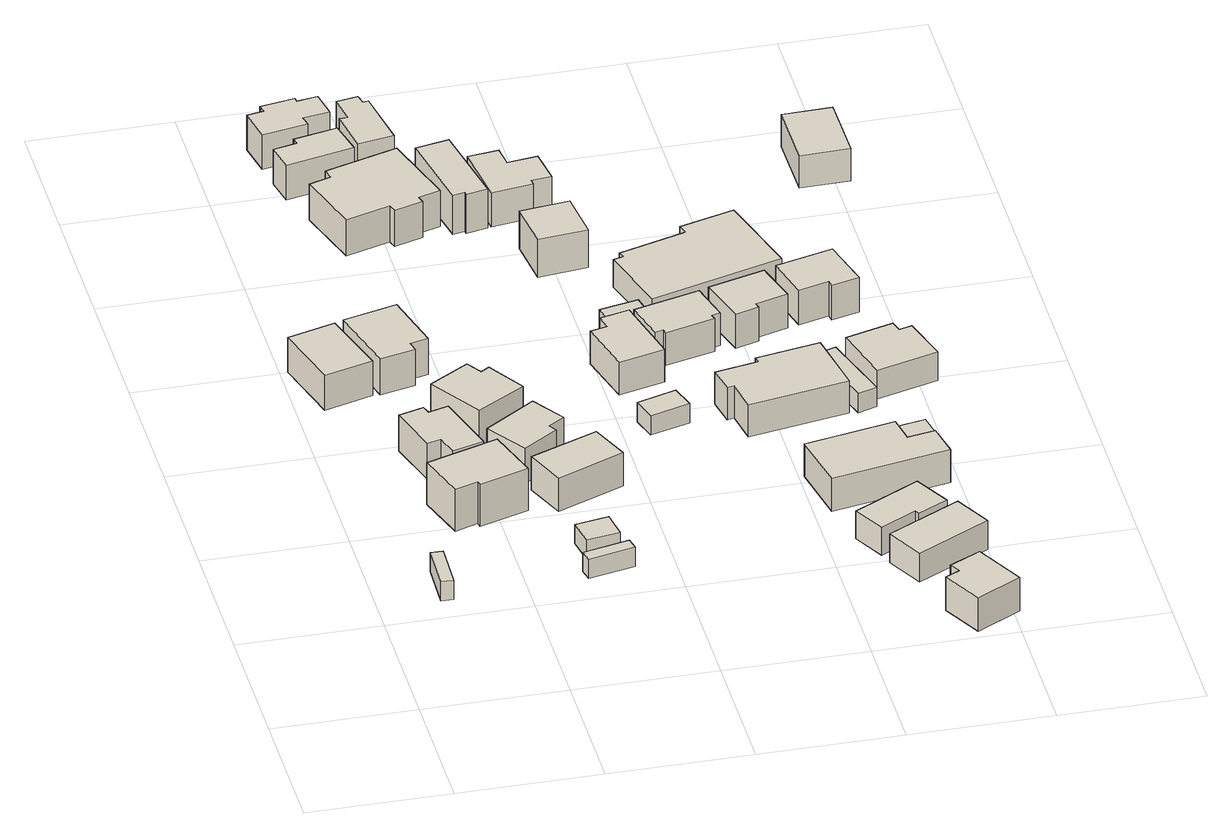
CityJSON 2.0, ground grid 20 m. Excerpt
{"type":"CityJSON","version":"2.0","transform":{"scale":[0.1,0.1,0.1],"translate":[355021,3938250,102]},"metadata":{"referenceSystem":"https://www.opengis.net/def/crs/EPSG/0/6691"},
"CityObjects":{
"building1":{"type":"Building","attributes":{"BuildingIDAttribute.prefecture":"14","BuildingIDAttribute.city":"14152","BuildingDetailAttribute.surveyYear":2015},"geometry":[{"type":"Solid","lod":"1","boundaries":[[[[0,1,2,3]],[[2,4,5,3]],[[1,6,4,2]],[[0,7,6,1]],[[3,5,7,0]],[[4,6,7,5]]]]}]},
"building2":{"type":"Building","attributes":{"usage":"411","measuredHeight":6.5,"storeysAboveGround":2,"BuildingIDAttribute.prefecture":"14","BuildingIDAttribute.city":"14152","BuildingDetailAttribute.totalFloorArea":106.95,"BuildingDetailAttribute.buildingFootprintArea":53.48,"BuildingDetailAttribute.buildingStructureType":"601","BuildingDetailAttribute.buildingStructureOrgType":"1","BuildingDetailAttribute.orgUsage":"10","BuildingDetailAttribute.surveyYear":2015},"geometry":[{"type":"Solid","lod":"1","boundaries":[[[[8,9,10,11]],[[10,12,13,11]],[[9,14,12,10]],[[8,15,14,9]],[[11,13,15,8]],[[12,14,15,13]]]]}]},
"building3":{"type":"Building","attributes":{"usage":"411","measuredHeight":7.6,"storeysAboveGround":2,"BuildingIDAttribute.prefecture":"14","BuildingIDAttribute.city":"14152","BuildingDetailAttribute.totalFloorArea":140.53,"BuildingDetailAttribute.buildingFootprintArea":70.26,"BuildingDetailAttribute.buildingStructureType":"601","BuildingDetailAttribute.buildingStructureOrgType":"1","BuildingDetailAttribute.orgUsage":"10","BuildingDetailAttribute.surveyYear":2015,"BuildingRiverFloodingRiskAttribute.description":"6","BuildingRiverFloodingRiskAttribute.rankOrg":"2","BuildingRiverFloodingRiskAttribute.depth":0.697,"BuildingRiverFloodingRiskAttribute.adminType":"2","BuildingRiverFloodingRiskAttribute.scale":"2"},"geometry":[{"type":"Solid","lod":"1","boundaries":[[[[16,17,18,19,20,21]],[[20,22,23,21]],[[19,24,22,20]],[[18,25,24,19]],[[17,26,25,18]],[[16,27,26,17]],[[21,23,27,16]],[[22,24,25,26,27,23]]]]}]},
"building4":{"type":"Building","attributes":{"usage":"411","measuredHeight":6.2,"storeysAboveGround":2,"BuildingIDAttribute.prefecture":"14","BuildingIDAttribute.city":"14152","BuildingDetailAttribute.totalFloorArea":117.03,"BuildingDetailAttribute.buildingFootprintArea":58.52,"BuildingDetailAttribute.buildingStructureType":"601","BuildingDetailAttribute.buildingStructureOrgType":"1","BuildingDetailAttribute.orgUsage":"10","BuildingDetailAttribute.surveyYear":2015,"BuildingRiverFloodingRiskAttribute.description":"6","BuildingRiverFloodingRiskAttribute.rankOrg":"1","BuildingRiverFloodingRiskAttribute.depth":0.207,"BuildingRiverFloodingRiskAttribute.adminType":"2","BuildingRiverFloodingRiskAttribute.scale":"2"},"geometry":[{"type":"Solid","lod":"1","boundaries":[[[[28,29,30,31,32,33,34,35]],[[34,36,37,35]],[[33,38,36,34]],[[32,39,38,33]],[[31,40,39,32]],[[30,41,40,31]],[[29,42,41,30]],[[28,43,42,29]],[[35,37,43,28]],[[36,38,39,40,41,42,43,37]]]]}]},
"building5":{"type":"Building","attributes":{"usage":"411","measuredHeight":6.4,"storeysAboveGround":2,"BuildingIDAttribute.prefecture":"14","BuildingIDAttribute.city":"14152","BuildingDetailAttribute.totalFloorArea":127.62,"BuildingDetailAttribute.buildingFootprintArea":63.81,"BuildingDetailAttribute.buildingStructureType":"601","BuildingDetailAttribute.buildingStructureOrgType":"1","BuildingDetailAttribute.orgUsage":"10","BuildingDetailAttribute.surveyYear":2015},"geometry":[{"type":"Solid","lod":"1","boundaries":[[[[44,45,46,47,48,49]],[[48,50,51,49]],[[47,52,50,48]],[[46,53,52,47]],[[45,54,53,46]],[[44,55,54,45]],[[49,51,55,44]],[[50,52,53,54,55,51]]]]}]},
"building6":{"type":"Building","attributes":{"BuildingIDAttribute.prefecture":"14","BuildingIDAttribute.city":"14152","BuildingDetailAttribute.surveyYear":2015,"BuildingRiverFloodingRiskAttribute.description":"6","BuildingRiverFloodingRiskAttribute.rankOrg":"1","BuildingRiverFloodingRiskAttribute.depth":0.337,"BuildingRiverFloodingRiskAttribute.adminType":"2","BuildingRiverFloodingRiskAttribute.scale":"2"},"geometry":[{"type":"Solid","lod":"1","boundaries":[[[[56,57,58,59]],[[58,60,61,59]],[[57,62,60,58]],[[56,63,62,57]],[[59,61,63,56]],[[60,62,63,61]]]]}]},
"building7":{"type":"Building","attributes":{"BuildingIDAttribute.prefecture":"14","BuildingIDAttribute.city":"14152","BuildingDetailAttribute.surveyYear":2015,"BuildingRiverFloodingRiskAttribute.description":"6","BuildingRiverFloodingRiskAttribute.rankOrg":"2","BuildingRiverFloodingRiskAttribute.depth":0.517,"BuildingRiverFloodingRiskAttribute.adminType":"2","BuildingRiverFloodingRiskAttribute.scale":"2"},"geometry":[{"type":"Solid","lod":"1","boundaries":[[[[64,65,66,67]],[[66,68,69,67]],[[65,70,68,66]],[[64,71,70,65]],[[67,69,71,64]],[[68,70,71,69]]]]}]},
"building8":{"type":"Building","attributes":{"usage":"411","measuredHeight":6.7,"storeysAboveGround":2,"BuildingIDAttribute.prefecture":"14","BuildingIDAttribute.city":"14152","BuildingDetailAttribute.totalFloorArea":111.43,"BuildingDetailAttribute.buildingFootprintArea":55.71,"BuildingDetailAttribute.buildingStructureType":"601","BuildingDetailAttribute.buildingStructureOrgType":"1","BuildingDetailAttribute.orgUsage":"10","BuildingDetailAttribute.surveyYear":2015,"BuildingRiverFloodingRiskAttribute.description":"6","BuildingRiverFloodingRiskAttribute.rankOrg":"1","BuildingRiverFloodingRiskAttribute.depth":0.187,"BuildingRiverFloodingRiskAttribute.adminType":"2","BuildingRiverFloodingRiskAttribute.scale":"2"},"geometry":[{"type":"Solid","lod":"1","boundaries":[[[[72,73,74,75,76,77]],[[76,78,79,77]],[[75,80,78,76]],[[74,81,80,75]],[[73,82,81,74]],[[72,83,82,73]],[[77,79,83,72]],[[78,80,81,82,83,79]]]]}]},
"building9":{"type":"Building","attributes":{"usage":"411","measuredHeight":6.2,"storeysAboveGround":2,"BuildingIDAttribute.prefecture":"14","BuildingIDAttribute.city":"14152","BuildingDetailAttribute.totalFloorArea":96.06,"BuildingDetailAttribute.buildingFootprintArea":48.03,"BuildingDetailAttribute.buildingStructureType":"601","BuildingDetailAttribute.buildingStructureOrgType":"1","BuildingDetailAttribute.orgUsage":"10","BuildingDetailAttribute.surveyYear":2015,"BuildingRiverFloodingRiskAttribute.description":"6","BuildingRiverFloodingRiskAttribute.rankOrg":"2","BuildingRiverFloodingRiskAttribute.depth":0.677,"BuildingRiverFloodingRiskAttribute.adminType":"2","BuildingRiverFloodingRiskAttribute.scale":"2"},"geometry":[{"type":"Solid","lod":"1","boundaries":[[[[84,85,86,87,88,89]],[[88,90,91,89]],[[87,92,90,88]],[[86,93,92,87]],[[85,94,93,86]],[[84,95,94,85]],[[89,91,95,84]],[[90,92,93,94,95,91]]]]}]},
"building10":{"type":"Building","attributes":{"usage":"411","measuredHeight":5.8,"storeysAboveGround":2,"BuildingIDAttribute.prefecture":"14","BuildingIDAttribute.city":"14152","BuildingDetailAttribute.totalFloorArea":113.62,"BuildingDetailAttribute.buildingFootprintArea":56.81,"BuildingDetailAttribute.buildingStructureType":"601","BuildingDetailAttribute.buildingStructureOrgType":"1","BuildingDetailAttribute.orgUsage":"10","BuildingDetailAttribute.surveyYear":2015,"BuildingRiverFloodingRiskAttribute.description":"6","BuildingRiverFloodingRiskAttribute.rankOrg":"1","BuildingRiverFloodingRiskAttribute.depth":0.231,"BuildingRiverFloodingRiskAttribute.adminType":"2","BuildingRiverFloodingRiskAttribute.scale":"1"},"geometry":[{"type":"Solid","lod":"1","boundaries":[[[[96,97,98,99]],[[98,100,101,99]],[[97,102,100,98]],[[96,103,102,97]],[[99,101,103,96]],[[100,102,103,101]]]]}]},
"building11":{"type":"Building","attributes":{"usage":"411","measuredHeight":6.3,"storeysAboveGround":2,"BuildingIDAttribute.prefecture":"14","BuildingIDAttribute.city":"14152","BuildingDetailAttribute.totalFloorArea":83.5,"BuildingDetailAttribute.buildingFootprintArea":41.75,"BuildingDetailAttribute.buildingStructureType":"601","BuildingDetailAttribute.buildingStructureOrgType":"1","BuildingDetailAttribute.orgUsage":"10","BuildingDetailAttribute.surveyYear":2015},"geometry":[{"type":"Solid","lod":"1","boundaries":[[[[104,105,106,107,108,109]],[[108,110,111,109]],[[107,112,110,108]],[[106,113,112,107]],[[105,114,113,106]],[[104,115,114,105]],[[109,111,115,104]],[[110,112,113,114,115,111]]]]}]},
"building12":{"type":"Building","attributes":{"usage":"411","measuredHeight":6.4,"storeysAboveGround":2,"BuildingIDAttribute.prefecture":"14","BuildingIDAttribute.city":"14152","BuildingDetailAttribute.totalFloorArea":93.58,"BuildingDetailAttribute.buildingFootprintArea":46.79,"BuildingDetailAttribute.buildingStructureType":"601","BuildingDetailAttribute.buildingStructureOrgType":"1","BuildingDetailAttribute.orgUsage":"10","BuildingDetailAttribute.surveyYear":2015},"geometry":[{"type":"Solid","lod":"1","boundaries":[[[[116,117,118,119,120,121,122,123,124,125]],[[124,126,127,125]],[[123,128,126,124]],[[122,129,128,123]],[[121,130,129,122]],[[120,131,130,121]],[[119,132,131,120]],[[118,133,132,119]],[[117,134,133,118]],[[116,135,134,117]],[[125,127,135,116]],[[126,128,129,130,131,132,133,134,135,127]]]]}]},
"building13":{"type":"Building","attributes":{"usage":"412","measuredHeight":7.2,"storeysAboveGround":2,"BuildingIDAttribute.prefecture":"14","BuildingIDAttribute.city":"14152","BuildingDetailAttribute.totalFloorArea":228.66,"BuildingDetailAttribute.buildingFootprintArea":114.33,"BuildingDetailAttribute.buildingStructureType":"601","BuildingDetailAttribute.buildingStructureOrgType":"1","BuildingDetailAttribute.orgUsage":"20","BuildingDetailAttribute.surveyYear":2015},"geometry":[{"type":"Solid","lod":"1","boundaries":[[[[136,137,138,139,140,141,142,143,144,145]],[[144,146,147,145]],[[143,148,146,144]],[[142,149,148,143]],[[141,150,149,142]],[[140,151,150,141]],[[139,152,151,140]],[[138,153,152,139]],[[137,154,153,138]],[[136,155,154,137]],[[145,147,155,136]],[[146,148,149,150,151,152,153,154,155,147]]]]}]},
"building14":{"type":"Building","attributes":{"usage":"411","measuredHeight":5.9,"storeysAboveGround":2,"BuildingIDAttribute.prefecture":"14","BuildingIDAttribute.city":"14152","BuildingDetailAttribute.totalFloorArea":82.51,"BuildingDetailAttribute.buildingFootprintArea":41.26,"BuildingDetailAttribute.buildingStructureType":"601","BuildingDetailAttribute.buildingStructureOrgType":"1","BuildingDetailAttribute.orgUsage":"10","BuildingDetailAttribute.surveyYear":2015},"geometry":[{"type":"Solid","lod":"1","boundaries":[[[[156,157,158,159,160,161,162,163]],[[162,164,165,163]],[[161,166,164,162]],[[160,167,166,161]],[[159,168,167,160]],[[158,169,168,159]],[[157,170,169,158]],[[156,171,170,157]],[[163,165,171,156]],[[164,166,167,168,169,170,171,165]]]]}]},
"building15":{"type":"Building","attributes":{"usage":"411","storeysAboveGround":1,"BuildingIDAttribute.prefecture":"14","BuildingIDAttribute.city":"14152","BuildingDetailAttribute.totalFloorArea":20.74,"BuildingDetailAttribute.buildingFootprintArea":20.74,"BuildingDetailAttribute.buildingStructureType":"601","BuildingDetailAttribute.buildingStructureOrgType":"1","BuildingDetailAttribute.orgUsage":"10","BuildingDetailAttribute.surveyYear":2015,"BuildingRiverFloodingRiskAttribute.description":"6","BuildingRiverFloodingRiskAttribute.rankOrg":"1","BuildingRiverFloodingRiskAttribute.depth":0.487,"BuildingRiverFloodingRiskAttribute.adminType":"2","BuildingRiverFloodingRiskAttribute.scale":"2"},"geometry":[{"type":"Solid","lod":"1","boundaries":[[[[172,173,174,175]],[[174,176,177,175]],[[173,178,176,174]],[[172,179,178,173]],[[175,177,179,172]],[[176,178,179,177]]]]}]},
"building16":{"type":"Building","attributes":{"usage":"411","measuredHeight":6.8,"storeysAboveGround":2,"BuildingIDAttribute.prefecture":"14","BuildingIDAttribute.city":"14152","BuildingDetailAttribute.totalFloorArea":97.52,"BuildingDetailAttribute.buildingFootprintArea":48.76,"BuildingDetailAttribute.buildingStructureType":"601","BuildingDetailAttribute.buildingStructureOrgType":"1","BuildingDetailAttribute.orgUsage":"10","BuildingDetailAttribute.surveyYear":2015},"geometry":[{"type":"Solid","lod":"1","boundaries":[[[[180,181,182,183,184,185]],[[184,186,187,185]],[[183,188,186,184]],[[182,189,188,183]],[[181,190,189,182]],[[180,191,190,181]],[[185,187,191,180]],[[186,188,189,190,191,187]]]]}]},
"building17":{"type":"Building","attributes":{"usage":"411","measuredHeight":6.1,"storeysAboveGround":2,"BuildingIDAttribute.prefecture":"14","BuildingIDAttribute.city":"14152","BuildingDetailAttribute.totalFloorArea":105.02,"BuildingDetailAttribute.buildingFootprintArea":52.51,"BuildingDetailAttribute.buildingStructureType":"601","BuildingDetailAttribute.buildingStructureOrgType":"1","BuildingDetailAttribute.orgUsage":"10","BuildingDetailAttribute.surveyYear":2015,"BuildingRiverFloodingRiskAttribute.description":"6","BuildingRiverFloodingRiskAttribute.rankOrg":"1","BuildingRiverFloodingRiskAttribute.depth":0.446,"BuildingRiverFloodingRiskAttribute.adminType":"2","BuildingRiverFloodingRiskAttribute.scale":"2"},"geometry":[{"type":"Solid","lod":"1","boundaries":[[[[192,193,194,195,196,197]],[[196,198,199,197]],[[195,200,198,196]],[[194,201,200,195]],[[193,202,201,194]],[[192,203,202,193]],[[197,199,203,192]],[[198,200,201,202,203,199]]]]}]},
"building18":{"type":"Building","attributes":{"BuildingIDAttribute.prefecture":"14","BuildingIDAttribute.city":"14152","BuildingDetailAttribute.surveyYear":2015,"BuildingRiverFloodingRiskAttribute.description":"6","BuildingRiverFloodingRiskAttribute.rankOrg":"2","BuildingRiverFloodingRiskAttribute.depth":0.786,"BuildingRiverFloodingRiskAttribute.adminType":"2","BuildingRiverFloodingRiskAttribute.scale":"2"},"geometry":[{"type":"Solid","lod":"1","boundaries":[[[[204,205,206,207]],[[206,208,209,207]],[[205,210,208,206]],[[204,211,210,205]],[[207,209,211,204]],[[208,210,211,209]]]]}]},
"building19":{"type":"Building","attributes":{"usage":"411","measuredHeight":6.5,"storeysAboveGround":1,"BuildingIDAttribute.prefecture":"14","BuildingIDAttribute.city":"14152","BuildingDetailAttribute.totalFloorArea":41.7,"BuildingDetailAttribute.buildingFootprintArea":41.7,"BuildingDetailAttribute.buildingStructureType":"601","BuildingDetailAttribute.buildingStructureOrgType":"1","BuildingDetailAttribute.orgUsage":"10","BuildingDetailAttribute.surveyYear":2015,"BuildingRiverFloodingRiskAttribute.description":"6","BuildingRiverFloodingRiskAttribute.rankOrg":"1","BuildingRiverFloodingRiskAttribute.depth":0.376,"BuildingRiverFloodingRiskAttribute.adminType":"2","BuildingRiverFloodingRiskAttribute.scale":"2"},"geometry":[{"type":"Solid","lod":"1","boundaries":[[[[212,213,214,215]],[[214,216,217,215]],[[213,218,216,214]],[[212,219,218,213]],[[215,217,219,212]],[[216,218,219,217]]]]}]},
"building20":{"type":"Building","attributes":{"usage":"411","measuredHeight":5.7,"storeysAboveGround":2,"BuildingIDAttribute.prefecture":"14","BuildingIDAttribute.city":"14152","BuildingDetailAttribute.totalFloorArea":104.39,"BuildingDetailAttribute.buildingFootprintArea":52.2,"BuildingDetailAttribute.buildingStructureType":"601","BuildingDetailAttribute.buildingStructureOrgType":"1","BuildingDetailAttribute.orgUsage":"10","BuildingDetailAttribute.surveyYear":2015,"BuildingRiverFloodingRiskAttribute.description":"6","BuildingRiverFloodingRiskAttribute.rankOrg":"1","BuildingRiverFloodingRiskAttribute.depth":0.336,"BuildingRiverFloodingRiskAttribute.adminType":"2","BuildingRiverFloodingRiskAttribute.scale":"2"},"geometry":[{"type":"Solid","lod":"1","boundaries":[[[[220,221,222,223,224,225,226,227]],[[226,228,229,227]],[[225,230,228,226]],[[224,231,230,225]],[[223,232,231,224]],[[222,233,232,223]],[[221,234,233,222]],[[220,235,234,221]],[[227,229,235,220]],[[228,230,231,232,233,234,235,229]]]]}]},
"building21":{"type":"Building","attributes":{"usage":"411","measuredHeight":5.8,"storeysAboveGround":2,"BuildingIDAttribute.prefecture":"14","BuildingIDAttribute.city":"14152","BuildingDetailAttribute.totalFloorArea":105.01,"BuildingDetailAttribute.buildingFootprintArea":52.51,"BuildingDetailAttribute.buildingStructureType":"601","BuildingDetailAttribute.buildingStructureOrgType":"1","BuildingDetailAttribute.orgUsage":"10","BuildingDetailAttribute.surveyYear":2015,"BuildingRiverFloodingRiskAttribute.description":"6","BuildingRiverFloodingRiskAttribute.rankOrg":"2","BuildingRiverFloodingRiskAttribute.depth":0.536,"BuildingRiverFloodingRiskAttribute.adminType":"2","BuildingRiverFloodingRiskAttribute.scale":"2"},"geometry":[{"type":"Solid","lod":"1","boundaries":[[[[236,237,238,239,240,241,242,243]],[[242,244,245,243]],[[241,246,244,242]],[[240,247,246,241]],[[239,248,247,240]],[[238,249,248,239]],[[237,250,249,238]],[[236,251,250,237]],[[243,245,251,236]],[[244,246,247,248,249,250,251,245]]]]}]},
"building22":{"type":"Building","attributes":{"usage":"411","measuredHeight":5.1,"storeysAboveGround":2,"BuildingIDAttribute.prefecture":"14","BuildingIDAttribute.city":"14152","BuildingDetailAttribute.totalFloorArea":96.47,"BuildingDetailAttribute.buildingFootprintArea":48.23,"BuildingDetailAttribute.buildingStructureType":"601","BuildingDetailAttribute.buildingStructureOrgType":"1","BuildingDetailAttribute.orgUsage":"10","BuildingDetailAttribute.surveyYear":2015,"BuildingRiverFloodingRiskAttribute.description":"6","BuildingRiverFloodingRiskAttribute.rankOrg":"1","BuildingRiverFloodingRiskAttribute.depth":0.203,"BuildingRiverFloodingRiskAttribute.adminType":"2","BuildingRiverFloodingRiskAttribute.scale":"1"},"geometry":[{"type":"Solid","lod":"1","boundaries":[[[[252,253,254,255,256,257]],[[256,258,259,257]],[[255,260,258,256]],[[254,261,260,255]],[[253,262,261,254]],[[252,263,262,253]],[[257,259,263,252]],[[258,260,261,262,263,259]]]]}]},
"building23":{"type":"Building","attributes":{"usage":"411","measuredHeight":6.1,"storeysAboveGround":2,"BuildingIDAttribute.prefecture":"14","BuildingIDAttribute.city":"14152","BuildingDetailAttribute.totalFloorArea":85.61,"BuildingDetailAttribute.buildingFootprintArea":42.8,"BuildingDetailAttribute.buildingStructureType":"601","BuildingDetailAttribute.buildingStructureOrgType":"1","BuildingDetailAttribute.orgUsage":"10","BuildingDetailAttribute.surveyYear":2015,"BuildingRiverFloodingRiskAttribute.description":"6","BuildingRiverFloodingRiskAttribute.rankOrg":"1","BuildingRiverFloodingRiskAttribute.depth":0.452,"BuildingRiverFloodingRiskAttribute.adminType":"2","BuildingRiverFloodingRiskAttribute.scale":"1"},"geometry":[{"type":"Solid","lod":"1","boundaries":[[[[264,265,266,267,268,269]],[[268,270,271,269]],[[267,272,270,268]],[[266,273,272,267]],[[265,274,273,266]],[[264,275,274,265]],[[269,271,275,264]],[[270,272,273,274,275,271]]]]}]},
"building24":{"type":"Building","attributes":{"usage":"411","measuredHeight":7,"storeysAboveGround":2,"BuildingIDAttribute.prefecture":"14","BuildingIDAttribute.city":"14152","BuildingDetailAttribute.totalFloorArea":228.09,"BuildingDetailAttribute.buildingFootprintArea":114.04,"BuildingDetailAttribute.buildingStructureType":"601","BuildingDetailAttribute.buildingStructureOrgType":"1","BuildingDetailAttribute.orgUsage":"10","BuildingDetailAttribute.surveyYear":2015,"BuildingRiverFloodingRiskAttribute.description":"6","BuildingRiverFloodingRiskAttribute.rankOrg":"1","BuildingRiverFloodingRiskAttribute.depth":0.0613,"BuildingRiverFloodingRiskAttribute.adminType":"2","BuildingRiverFloodingRiskAttribute.scale":"1"},"geometry":[{"type":"Solid","lod":"1","boundaries":[[[[276,277,278,279,280,281,282,283]],[[282,284,285,283]],[[281,286,284,282]],[[280,287,286,281]],[[279,288,287,280]],[[278,289,288,279]],[[277,290,289,278]],[[276,291,290,277]],[[283,285,291,276]],[[284,286,287,288,289,290,291,285]]]]}]},
"building25":{"type":"Building","attributes":{"usage":"411","measuredHeight":5.2,"storeysAboveGround":2,"BuildingIDAttribute.prefecture":"14","BuildingIDAttribute.city":"14152","BuildingDetailAttribute.totalFloorArea":116.24,"BuildingDetailAttribute.buildingFootprintArea":58.12,"BuildingDetailAttribute.buildingStructureType":"601","BuildingDetailAttribute.buildingStructureOrgType":"1","BuildingDetailAttribute.orgUsage":"10","BuildingDetailAttribute.surveyYear":2015,"BuildingRiverFloodingRiskAttribute.description":"6","BuildingRiverFloodingRiskAttribute.rankOrg":"1","BuildingRiverFloodingRiskAttribute.depth":0.323,"BuildingRiverFloodingRiskAttribute.adminType":"2","BuildingRiverFloodingRiskAttribute.scale":"1"},"geometry":[{"type":"Solid","lod":"1","boundaries":[[[[292,293,294,295]],[[294,296,297,295]],[[293,298,296,294]],[[292,299,298,293]],[[295,297,299,292]],[[296,298,299,297]]]]}]},
"building26":{"type":"Building","attributes":{"usage":"411","measuredHeight":6.3,"storeysAboveGround":2,"BuildingIDAttribute.prefecture":"14","BuildingIDAttribute.city":"14152","BuildingDetailAttribute.totalFloorArea":223.73,"BuildingDetailAttribute.buildingFootprintArea":111.86,"BuildingDetailAttribute.buildingStructureType":"601","BuildingDetailAttribute.buildingStructureOrgType":"1","BuildingDetailAttribute.orgUsage":"10","BuildingDetailAttribute.surveyYear":2015,"BuildingRiverFloodingRiskAttribute.description":"6","BuildingRiverFloodingRiskAttribute.rankOrg":"1","BuildingRiverFloodingRiskAttribute.depth":0.123,"BuildingRiverFloodingRiskAttribute.adminType":"2","BuildingRiverFloodingRiskAttribute.scale":"1"},"geometry":[{"type":"Solid","lod":"1","boundaries":[[[[300,301,302,303,304,305]],[[304,306,307,305]],[[303,308,306,304]],[[302,309,308,303]],[[301,310,309,302]],[[300,311,310,301]],[[305,307,311,300]],[[306,308,309,310,311,307]]]]}]},
"building27":{"type":"Building","attributes":{"usage":"412","measuredHeight":4.5,"storeysAboveGround":2,"BuildingIDAttribute.prefecture":"14","BuildingIDAttribute.city":"14152","BuildingDetailAttribute.totalFloorArea":457.79,"BuildingDetailAttribute.buildingFootprintArea":228.89,"BuildingDetailAttribute.buildingStructureType":"610","BuildingDetailAttribute.buildingStructureOrgType":"2","BuildingDetailAttribute.orgUsage":"20","BuildingDetailAttribute.surveyYear":2015,"BuildingRiverFloodingRiskAttribute.description":"6","BuildingRiverFloodingRiskAttribute.rankOrg":"1","BuildingRiverFloodingRiskAttribute.depth":0.392,"BuildingRiverFloodingRiskAttribute.adminType":"2","BuildingRiverFloodingRiskAttribute.scale":"1"},"geometry":[{"type":"Solid","lod":"1","boundaries":[[[[312,313,314,315,316,317,318,319]],[[318,320,321,319]],[[317,322,320,318]],[[316,323,322,317]],[[315,324,323,316]],[[314,325,324,315]],[[313,326,325,314]],[[312,327,326,313]],[[319,321,327,312]],[[320,322,323,324,325,326,327,321]]]]}]},
"building28":{"type":"Building","attributes":{"usage":"411","measuredHeight":5.9,"storeysAboveGround":2,"BuildingIDAttribute.prefecture":"14","BuildingIDAttribute.city":"14152","BuildingDetailAttribute.totalFloorArea":92.31,"BuildingDetailAttribute.buildingFootprintArea":46.16,"BuildingDetailAttribute.buildingStructureType":"601","BuildingDetailAttribute.buildingStructureOrgType":"1","BuildingDetailAttribute.orgUsage":"10","BuildingDetailAttribute.surveyYear":2015,"BuildingRiverFloodingRiskAttribute.description":"6","BuildingRiverFloodingRiskAttribute.rankOrg":"1","BuildingRiverFloodingRiskAttribute.depth":0.264,"BuildingRiverFloodingRiskAttribute.adminType":"2","BuildingRiverFloodingRiskAttribute.scale":"1"},"geometry":[{"type":"Solid","lod":"1","boundaries":[[[[328,329,330,331,332,333]],[[332,334,335,333]],[[331,336,334,332]],[[330,337,336,331]],[[329,338,337,330]],[[328,339,338,329]],[[333,335,339,328]],[[334,336,337,338,339,335]]]]}]},
"building29":{"type":"Building","attributes":{"usage":"411","storeysAboveGround":1,"BuildingIDAttribute.prefecture":"14","BuildingIDAttribute.city":"14152","BuildingDetailAttribute.totalFloorArea":30.59,"BuildingDetailAttribute.buildingFootprintArea":30.59,"BuildingDetailAttribute.buildingStructureType":"601","BuildingDetailAttribute.buildingStructureOrgType":"1","BuildingDetailAttribute.orgUsage":"10","BuildingDetailAttribute.surveyYear":2015,"BuildingRiverFloodingRiskAttribute.description":"6","BuildingRiverFloodingRiskAttribute.rankOrg":"1","BuildingRiverFloodingRiskAttribute.depth":0.01,"BuildingRiverFloodingRiskAttribute.adminType":"2","BuildingRiverFloodingRiskAttribute.scale":"1"},"geometry":[{"type":"Solid","lod":"1","boundaries":[[[[340,341,342,343]],[[342,344,345,343]],[[341,346,344,342]],[[340,347,346,341]],[[343,345,347,340]],[[344,346,347,345]]]]}]},
"building30":{"type":"Building","attributes":{"measuredHeight":5.8,"BuildingIDAttribute.prefecture":"14","BuildingIDAttribute.city":"14152","BuildingDetailAttribute.surveyYear":2015,"BuildingRiverFloodingRiskAttribute.description":"6","BuildingRiverFloodingRiskAttribute.rankOrg":"2","BuildingRiverFloodingRiskAttribute.depth":0.714,"BuildingRiverFloodingRiskAttribute.adminType":"2","BuildingRiverFloodingRiskAttribute.scale":"1"},"geometry":[{"type":"Solid","lod":"1","boundaries":[[[[348,349,350,351,352,353]],[[352,354,355,353]],[[351,356,354,352]],[[350,357,356,351]],[[349,358,357,350]],[[348,359,358,349]],[[353,355,359,348]],[[354,356,357,358,359,355]]]]}]},
"building31":{"type":"Building","attributes":{"usage":"411","measuredHeight":5.9,"storeysAboveGround":2,"BuildingIDAttribute.prefecture":"14","BuildingIDAttribute.city":"14152","BuildingDetailAttribute.totalFloorArea":97.52,"BuildingDetailAttribute.buildingFootprintArea":48.76,"BuildingDetailAttribute.buildingStructureType":"601","BuildingDetailAttribute.buildingStructureOrgType":"1","BuildingDetailAttribute.orgUsage":"10","BuildingDetailAttribute.surveyYear":2015,"BuildingRiverFloodingRiskAttribute.description":"6","BuildingRiverFloodingRiskAttribute.rankOrg":"1","BuildingRiverFloodingRiskAttribute.depth":0.0536,"BuildingRiverFloodingRiskAttribute.adminType":"2","BuildingRiverFloodingRiskAttribute.scale":"1"},"geometry":[{"type":"Solid","lod":"1","boundaries":[[[[360,361,362,363,364,365]],[[364,366,367,365]],[[363,368,366,364]],[[362,369,368,363]],[[361,370,369,362]],[[360,371,370,361]],[[365,367,371,360]],[[366,368,369,370,371,367]]]]}]},
"building32":{"type":"Building","attributes":{"usage":"411","measuredHeight":5.6,"storeysAboveGround":2,"BuildingIDAttribute.prefecture":"14","BuildingIDAttribute.city":"14152","BuildingDetailAttribute.totalFloorArea":100.32,"BuildingDetailAttribute.buildingFootprintArea":50.16,"BuildingDetailAttribute.buildingStructureType":"601","BuildingDetailAttribute.buildingStructureOrgType":"1","BuildingDetailAttribute.orgUsage":"10","BuildingDetailAttribute.surveyYear":2015,"BuildingRiverFloodingRiskAttribute.description":"6","BuildingRiverFloodingRiskAttribute.rankOrg":"2","BuildingRiverFloodingRiskAttribute.depth":0.874,"BuildingRiverFloodingRiskAttribute.adminType":"2","BuildingRiverFloodingRiskAttribute.scale":"1"},"geometry":[{"type":"Solid","lod":"1","boundaries":[[[[372,373,374,375,376,377]],[[376,378,379,377]],[[375,380,378,376]],[[374,381,380,375]],[[373,382,381,374]],[[372,383,382,373]],[[377,379,383,372]],[[378,380,381,382,383,379]]]]}]},
"building33":{"type":"Building","attributes":{"measuredHeight":6.7,"BuildingIDAttribute.prefecture":"14","BuildingIDAttribute.city":"14152","BuildingDetailAttribute.surveyYear":2015,"BuildingRiverFloodingRiskAttribute.description":"6","BuildingRiverFloodingRiskAttribute.rankOrg":"1","BuildingRiverFloodingRiskAttribute.depth":0.477,"BuildingRiverFloodingRiskAttribute.adminType":"2","BuildingRiverFloodingRiskAttribute.scale":"1"},"geometry":[{"type":"Solid","lod":"1","boundaries":[[[[384,385,386,387]],[[386,388,389,387]],[[385,390,388,386]],[[384,391,390,385]],[[387,389,391,384]],[[388,390,391,389]]]]}]}
},
"vertices":[
[95,214,19],[78,215,19],[80,284,19],[97,283,19],[80,284,49],[97,283,49],[78,215,49],[95,214,49],
[100,700,18],[32,681,18],[5,778,18],[72,797,18],[5,778,72],[72,797,72],[32,681,72],[100,700,72],
[170,385,10],[168,392,10],[136,381,10],[114,450,10],[215,483,10],[239,407,10],[215,483,75],[239,407,75],[114,450,75],[136,381,75],[168,392,75],[170,385,75],
[155,479,12],[146,509,12],[127,504,12],[106,576,12],[141,586,12],[145,574,12],[173,582,12],[199,492,12],[173,582,68],[199,492,68],[145,574,68],[141,586,68],[106,576,68],[127,504,68],[146,509,68],[155,479,68],
[181,732,18],[156,726,18],[159,711,18],[110,699,18],[84,799,18],[159,818,18],[84,799,74],[159,818,74],[110,699,74],[159,711,74],[156,726,74],[181,732,74],
[278,229,14],[274,247,14],[339,261,14],[343,243,14],[339,261,44],[343,243,44],[274,247,44],[278,229,44],
[327,326,10],[333,286,10],[287,279,10],[280,318,10],[287,279,40],[280,318,40],[333,286,40],[327,326,40],
[209,560,13],[162,634,13],[218,669,13],[232,647,13],[244,655,13],[277,602,13],[244,655,70],[277,602,70],[232,647,70],[218,669,70],[162,634,70],[209,560,70],
[314,527,10],[291,512,10],[298,501,10],[249,468,10],[211,524,10],[283,573,10],[211,524,65],[283,573,65],[249,468,65],[298,501,65],[291,512,65],[314,527,65],
[254,455,8],[349,493,8],[372,437,8],[277,398,8],[372,437,60],[277,398,60],[349,493,60],[254,455,60],
[87,1140,37],[79,1180,37],[112,1187,37],[110,1197,37],[171,1210,37],[182,1160,37],[171,1210,91],[182,1160,91],[110,1197,91],[112,1187,91],[79,1180,91],[87,1140,91],
[73,1216,37],[64,1265,37],[87,1269,37],[85,1281,37],[133,1289,37],[134,1282,37],[163,1287,37],[170,1248,37],[133,1242,37],[136,1227,37],[133,1242,91],[136,1227,91],[170,1248,91],[163,1287,91],[134,1282,91],[133,1289,91],[85,1281,91],[87,1269,91],[64,1265,91],[73,1216,91],
[239,1036,30],[242,1026,30],[202,1013,30],[198,1025,30],[136,1006,30],[108,1098,30],[139,1108,30],[135,1123,30],[237,1154,30],[270,1045,30],[237,1154,86],[270,1045,86],[135,1123,86],[139,1108,86],[108,1098,86],[136,1006,86],[198,1025,86],[202,1013,86],[242,1026,86],[239,1036,86],
[241,1186,33],[191,1178,33],[181,1240,33],[192,1241,33],[186,1280,33],[216,1285,33],[219,1271,33],[227,1272,33],[219,1271,84],[227,1272,84],[216,1285,84],[186,1280,84],[192,1241,84],[181,1240,84],[191,1178,84],[241,1186,84],
[432,540,11],[422,574,11],[477,591,11],[488,556,11],[477,591,41],[488,556,41],[422,574,41],[432,540,41],
[302,1036,20],[301,1041,20],[285,1038,20],[262,1156,20],[309,1165,20],[332,1042,20],[309,1165,81],[332,1042,81],[262,1156,81],[285,1038,81],[301,1041,81],[302,1036,81],
[413,638,12],[393,717,12],[417,723,12],[412,744,12],[453,754,12],[477,654,12],[453,754,63],[477,654,63],[412,744,63],[417,723,63],[393,717,63],[413,638,63],
[477,806,11],[484,775,11],[430,763,11],[423,795,11],[430,763,41],[423,795,41],[484,775,41],[477,806,41],
[364,998,12],[433,1006,12],[441,935,12],[372,928,12],[441,935,71],[372,928,71],[433,1006,71],[364,998,71],
[371,1147,14],[375,1117,14],[417,1122,14],[424,1072,14],[396,1069,14],[397,1060,14],[339,1053,14],[328,1142,14],[339,1053,67],[328,1142,67],[397,1060,67],[396,1069,67],[424,1072,67],[417,1122,67],[375,1117,67],[371,1147,67],
[567,723,10],[555,720,10],[557,712,10],[488,694,10],[486,701,10],[475,698,10],[460,756,10],[552,780,10],[460,756,61],[552,780,61],[475,698,61],[486,701,61],[488,694,61],[557,712,61],[555,720,61],[567,723,61],
[731,303,6],[759,251,6],[716,229,6],[713,236,6],[662,208,6],[638,253,6],[662,208,49],[638,253,49],[713,236,49],[716,229,49],[759,251,49],[731,303,49],
[807,42,6],[744,8,6],[714,65,6],[734,75,6],[726,90,6],[770,113,6],[726,90,58],[770,113,58],[734,75,58],[714,65,58],[744,8,58],[807,42,58],
[547,557,9],[537,555,9],[530,594,9],[590,605,9],[588,614,9],[678,630,9],[695,535,9],[555,510,9],[695,535,59],[555,510,59],[678,630,59],[588,614,59],[590,605,59],[530,594,59],[537,555,59],[547,557,59],
[696,136,6],[668,189,6],[771,243,6],[799,190,6],[771,243,51],[799,190,51],[668,189,51],[696,136,51],
[623,326,3],[607,413,3],[733,437,3],[740,398,3],[779,405,3],[788,357,3],[779,405,54],[788,357,54],[740,398,54],[733,437,54],[607,413,54],[623,326,54],
[568,929,9],[564,943,9],[641,965,9],[676,841,9],[492,788,9],[463,888,9],[477,892,9],[474,901,9],[477,892,52],[474,901,52],[463,888,52],[492,788,52],[676,841,52],[641,965,52],[564,943,52],[568,929,52],
[661,743,10],[616,730,10],[618,722,10],[585,712,10],[565,782,10],[644,804,10],[565,782,63],[644,804,63],[585,712,63],[618,722,63],[616,730,63],[661,743,63],
[708,541,3],[677,644,3],[704,653,3],[735,550,3],[704,653,33],[735,550,33],[677,644,33],[708,541,33],
[779,405,2],[740,398,2],[733,437,2],[732,441,2],[776,449,2],[784,406,2],[776,449,43],[784,406,43],[732,441,43],[733,437,43],[740,398,43],[779,405,43],
[760,758,10],[721,748,10],[719,758,10],[677,747,10],[661,810,10],[741,831,10],[661,810,64],[741,831,64],[677,747,64],[719,758,64],[721,748,64],[760,758,64],
[783,667,4],[788,651,4],[806,656,4],[825,589,4],[739,565,4],[716,648,4],[739,565,49],[716,648,49],[825,589,49],[806,656,49],[788,651,49],[783,667,49],
[749,1160,7],[818,1161,7],[819,1062,7],[750,1061,7],[819,1062,57],[750,1061,57],[818,1161,57],[749,1160,57]
]}
